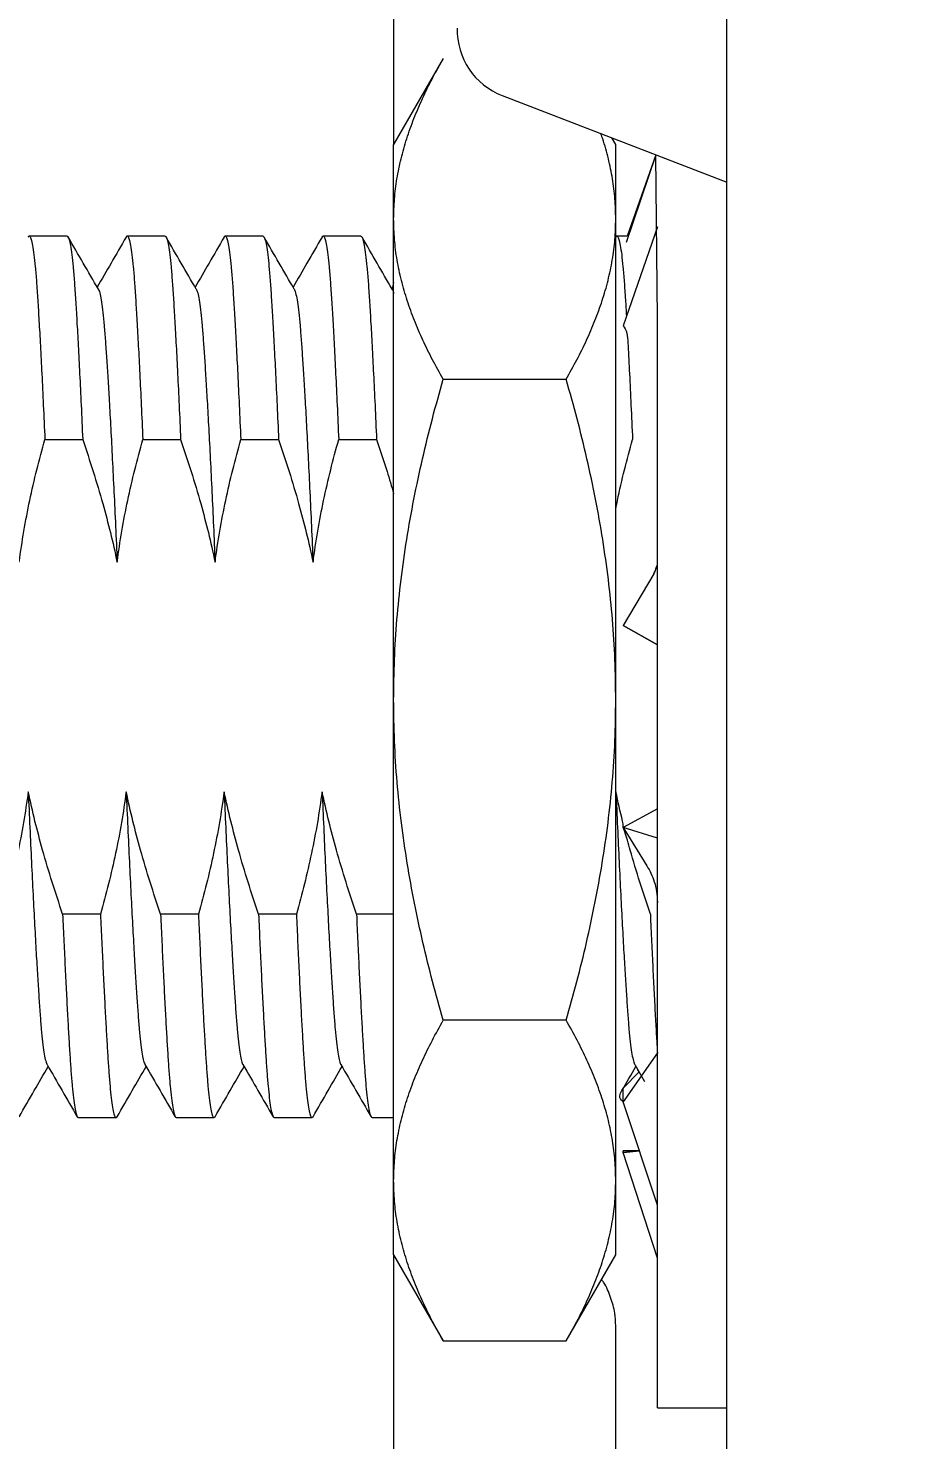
# Model space of a CAD drawing. Header units: millimetres. Extents: x 2 to 278, y 1 to 215.
# Drawn here: x 126.74 to 129.88, y 69.38 to 74.47 of the extents above; entities that cross this region are included whole.
import ezdxf

# ---------------------------------------------------------------- set-up
doc = ezdxf.new("R2010")
doc.units = ezdxf.units.MM
doc.styles.add('SLDTEXTSTYLE0', font='GOTHIC.TTF', dxfattribs={"width": 0.913})
doc.dimstyles.new('SLDDIMSTYLE0', dxfattribs={"dimtxt": 2.116667, "dimasz": 3.175, "dimexe": 0, "dimexo": 0.0625, "dimgap": 0.529167, "dimtad": 0, "dimtih": 1, "dimtoh": 1, "dimdec": 1, "dimlfac": 2, "dimrnd": 1e-09, "dimzin": 4, "dimdsep": 46, "dimtxsty": 'SLDTEXTSTYLE0', "dimsah": 1, "dimcen": 0.09, "dimadec": 0, "dimazin": 1, "dimtfac": 1, "dimtdec": 1, "dimtofl": 0, "dimtmove": 0, "dimatfit": 3, "dimfxl": 1, "dimfrac": 2, "dimtolj": 1, "dimtzin": 12, "dimarcsym": 0})

# ---------------------------------------------------------------- blocks, each defined once
blk = doc.blocks.new('_D_11')
at = {"color": 7, "linetype": 'Continuous', "lineweight": 0}
for p, q in [((123.7497, 60.6363), (123.7497, 96.8006)), ((164.7659, 60.6363), (164.7659, 96.8006)), ((123.7497, 95.0226), (137.666, 95.0226)), ((140.3792, 95.0226), (139.7354, 95.0226)), ((139.7354, 95.0226), (139.7354, 91.6595)), ((148.1364, 95.0226), (148.7802, 95.0226)), ((148.7802, 95.0226), (148.7802, 91.6595)), ((164.7659, 95.0226), (150.8496, 95.0226)), ((139.7354, 91.6595), (140.3792, 91.6595)), ((148.7802, 91.6595), (148.1364, 91.6595))]:
    blk.add_line(p, q, dxfattribs=at)
at = {"color": 7, "linetype": 'Continuous', "lineweight": 18}
for points in [[(123.7497, 95.0226), (126.9247, 94.5146), (126.9247, 95.5306)], [(164.7659, 95.0226), (161.5909, 95.5306), (161.5909, 94.5146)]]:
    blk.add_solid(points, dxfattribs=at)
at = {"color": 7, "linetype": 'Continuous', "lineweight": 18, "char_height": 2.11667, "attachment_point": 1, "style": 'SLDTEXTSTYLE0'}
for s, insert in [('82.0mm', (138.876, 98.1556)), ('3.23in', (140.3792, 94.3632))]:
    blk.add_mtext(s, dxfattribs=dict(at, insert=insert))

msp = doc.modelspace()

# ---------------------------------------------------------------- linework, layer by layer
at = {"color": 7, "linetype": 'Continuous', "lineweight": 18}
for p, q in [((129.2578, 60.0476), (129.2578, 82.3976)), ((128.0578, 78.7893), (128.0578, 74.0476)), ((128.2364, 74.357), (128.0578, 74.0476)), ((128.2364, 74.357), (128.2364, 74.357)), ((128.4491, 74.2238), (129.2578, 73.9123)), ((128.0578, 73.7796), (128.0578, 74.0476)), ((128.8578, 74.0476), (128.8438, 74.0717)), ((129.0018, 74.0109), (128.8953, 73.6948)), ((129.0018, 74.0109), (128.8988, 73.7176)), ((129.0078, 73.4192), (129.0018, 74.0109)), ((128.0578, 72.0476), (128.0578, 73.7796)), ((129.0078, 73.7506), (128.8839, 73.3943)), ((126.8817, 73.7176), (126.7454, 73.7176)), ((127.2344, 73.7176), (127.0982, 73.7176)), ((127.5872, 73.7176), (127.4509, 73.7176)), ((127.94, 73.7176), (127.8037, 73.7176)), ((128.8988, 73.7176), (128.8621, 73.7176)), ((128.0578, 73.5502), (128.0525, 73.5264)), ((128.8839, 73.3943), (128.8884, 73.3893)), ((129.0078, 69.4976), (129.0078, 73.4192)), ((128.2364, 73.2023), (128.6792, 73.2023)), ((126.8015, 72.9852), (126.9378, 72.9852)), ((127.1543, 72.9852), (127.2906, 72.9852)), ((127.5071, 72.9852), (127.6434, 72.9852)), ((127.8599, 72.9852), (127.9961, 72.9852)), ((128.9182, 72.9852), (128.9182, 72.9852)), ((128.9951, 72.5016), (128.8839, 72.3152)), ((129.0078, 72.2459), (128.8839, 72.3152)), ((128.8839, 72.3152), (129.0078, 72.2459)), ((128.0578, 70.3155), (128.0578, 72.0476)), ((129.0078, 71.6545), (128.8839, 71.588)), ((129.0078, 71.5485), (128.8839, 71.588)), ((128.8839, 71.588), (128.97, 71.4492)), ((127.0019, 71.2749), (126.8656, 71.2749)), ((127.3547, 71.2749), (127.2184, 71.2749)), ((127.7075, 71.2749), (127.5712, 71.2749)), ((128.0578, 71.2749), (127.924, 71.2749)), ((128.9823, 71.2749), (128.9823, 71.2749)), ((128.6792, 70.8929), (128.2364, 70.8929)), ((129.0078, 70.7753), (128.8839, 70.5997)), ((128.9259, 70.7337), (128.9616, 70.6721)), ((128.9411, 70.706), (128.8857, 70.6496)), ((128.9387, 70.7113), (128.9367, 70.7151)), ((128.9387, 70.7113), (128.9411, 70.706)), ((128.8839, 70.5997), (128.8842, 70.6469)), ((129.0078, 70.227), (128.8839, 70.5997)), ((126.9218, 70.5426), (127.058, 70.5426)), ((127.2746, 70.5426), (127.4108, 70.5426)), ((127.6273, 70.5426), (127.7636, 70.5426)), ((127.9801, 70.5426), (128.0578, 70.5426)), ((128.9427, 70.4229), (128.8839, 70.4168)), ((128.8839, 70.4168), (128.9427, 70.4229)), ((128.9427, 70.4229), (128.8839, 70.4226)), ((128.8839, 70.4168), (128.8839, 70.4226)), ((129.0078, 70.0361), (128.8839, 70.4168)), ((128.0578, 70.0476), (128.0578, 70.3155)), ((128.0578, 70.0476), (128.2364, 69.7382)), ((128.0578, 70.0476), (128.0578, 68.7908)), ((128.6792, 69.7382), (128.8578, 70.0476)), ((128.8578, 68.7908), (128.8578, 69.7926)), ((129.2578, 69.7963), (129.2572, 69.7963)), ((128.2364, 69.7382), (128.6792, 69.7382)), ((129.0078, 69.4976), (129.2578, 69.4976))]:
    msp.add_line(p, q, dxfattribs=at)
msp.add_arc((128.5404, 74.4608), 0.254, 178.7303, 248.9333, dxfattribs=at)
for points, knots in [([(128.0578, 73.7796), (128.0584, 73.8037), (128.0596, 73.8519), (128.0689, 73.9242), (128.0837, 73.9963), (128.1042, 74.0688), (128.1301, 74.1411), (128.1611, 74.2135), (128.1963, 74.2855), (128.223, 74.3332), (128.2364, 74.357)], [0, 0, 0, 0, 0.123252, 0.246505, 0.370557, 0.494613, 0.620709, 0.746809, 0.873403, 1, 1, 1, 1]), ([(128.8578, 73.7796), (128.8572, 73.8037), (128.856, 73.8519), (128.8468, 73.9242), (128.8317, 73.9963), (128.8172, 74.0507), (128.8062, 74.0808), (128.8039, 74.0871)], [0, 0, 0, 0, 0.233779, 0.46756, 0.702857, 0.938162, 1, 1, 1, 1]), ([(128.2364, 73.2023), (128.2234, 73.2255), (128.1972, 73.272), (128.1626, 73.3425), (128.1319, 73.4135), (128.1059, 73.4854), (128.0848, 73.558), (128.0694, 73.6315), (128.0596, 73.7054), (128.0584, 73.7549), (128.0578, 73.7796)], [0, 0, 0, 0, 0.123627, 0.247252, 0.371298, 0.49534, 0.621101, 0.746858, 0.87343, 1, 1, 1, 1]), ([(128.6792, 73.2023), (128.6922, 73.2255), (128.7184, 73.272), (128.753, 73.3425), (128.7837, 73.4135), (128.8097, 73.4854), (128.8308, 73.558), (128.8461, 73.6315), (128.8559, 73.7054), (128.8572, 73.7549), (128.8578, 73.7796)], [0, 0, 0, 0, 0.123627, 0.247252, 0.371298, 0.49534, 0.621101, 0.746858, 0.87343, 1, 1, 1, 1]), ([(126.7416, 73.7143), (126.742, 73.7143), (126.744, 73.7194), (126.7476, 73.7177), (126.7525, 73.7078), (126.7575, 73.6856), (126.7623, 73.6524), (126.767, 73.6086), (126.7715, 73.5546), (126.7758, 73.4897), (126.7804, 73.4128), (126.7853, 73.3238), (126.7906, 73.2219), (126.796, 73.1096), (126.7997, 73.0268), (126.8015, 72.9852)], [0, 0, 0, 0, 0.017928, 0.095691, 0.173993, 0.253998, 0.334591, 0.412358, 0.490666, 0.570677, 0.651277, 0.736584, 0.822606, 0.910907, 1, 1, 1, 1]), ([(126.8817, 73.7176), (126.8824, 73.7165), (126.8848, 73.7175), (126.8888, 73.7072), (126.8938, 73.6857), (126.8986, 73.6524), (126.9033, 73.6086), (126.9078, 73.5546), (126.9121, 73.4897), (126.9167, 73.4128), (126.9216, 73.3238), (126.9268, 73.2219), (126.9322, 73.1096), (126.9359, 73.0268), (126.9378, 72.9852)], [0, 0, 0, 0, 0.037795, 0.121717, 0.206237, 0.29199, 0.374736, 0.458057, 0.543191, 0.628951, 0.71972, 0.811249, 0.905203, 1, 1, 1, 1]), ([(126.9942, 73.5264), (126.976, 73.5577), (126.9398, 73.6203), (126.9036, 73.683), (126.8854, 73.7143)], [0, 0, 0, 0, 0.499947, 1, 1, 1, 1]), ([(127.0944, 73.7143), (127.0763, 73.683), (127.0415, 73.6228), (127.0066, 73.5626), (126.9899, 73.5337)], [0, 0, 0, 0, 0.5204397, 1, 1, 1, 1]), ([(127.0944, 73.7143), (127.0948, 73.7143), (127.0968, 73.7194), (127.1004, 73.7177), (127.1053, 73.7078), (127.1103, 73.6856), (127.1151, 73.6524), (127.1198, 73.6086), (127.1243, 73.5546), (127.1286, 73.4897), (127.1332, 73.4128), (127.1381, 73.3238), (127.1433, 73.2219), (127.1487, 73.1096), (127.1524, 73.0268), (127.1543, 72.9852)], [0, 0, 0, 0, 0.017928, 0.095691, 0.173993, 0.253998, 0.334591, 0.412358, 0.490666, 0.570677, 0.651277, 0.736584, 0.822606, 0.910907, 1, 1, 1, 1]), ([(127.2344, 73.7176), (127.2352, 73.7165), (127.2376, 73.7175), (127.2416, 73.7072), (127.2465, 73.6857), (127.2514, 73.6524), (127.256, 73.6086), (127.2606, 73.5546), (127.2649, 73.4897), (127.2695, 73.4128), (127.2744, 73.3238), (127.2796, 73.2219), (127.285, 73.1096), (127.2887, 73.0268), (127.2906, 72.9852)], [0, 0, 0, 0, 0.037795, 0.121717, 0.206237, 0.29199, 0.374736, 0.458057, 0.543191, 0.628951, 0.71972, 0.811249, 0.905203, 1, 1, 1, 1]), ([(127.347, 73.5264), (127.3288, 73.5577), (127.2926, 73.6203), (127.2563, 73.683), (127.2382, 73.7143)], [0, 0, 0, 0, 0.499947, 1, 1, 1, 1]), ([(127.4472, 73.7143), (127.4291, 73.683), (127.3942, 73.6228), (127.3594, 73.5626), (127.3427, 73.5337)], [0, 0, 0, 0, 0.52044, 1, 1, 1, 1]), ([(127.4472, 73.7143), (127.4476, 73.7143), (127.4495, 73.7194), (127.4532, 73.7177), (127.4581, 73.7078), (127.463, 73.6856), (127.4679, 73.6524), (127.4725, 73.6086), (127.4771, 73.5546), (127.4814, 73.4897), (127.486, 73.4128), (127.4909, 73.3238), (127.4961, 73.2219), (127.5015, 73.1096), (127.5052, 73.0268), (127.5071, 72.9852)], [0, 0, 0, 0, 0.017928, 0.095691, 0.173993, 0.253998, 0.334591, 0.412358, 0.490666, 0.570677, 0.651277, 0.736584, 0.822606, 0.910907, 1, 1, 1, 1]), ([(127.5872, 73.7176), (127.588, 73.7165), (127.5903, 73.7175), (127.5944, 73.7072), (127.5993, 73.6857), (127.6041, 73.6524), (127.6088, 73.6086), (127.6133, 73.5546), (127.6177, 73.4897), (127.6223, 73.4128), (127.6272, 73.3238), (127.6324, 73.2219), (127.6378, 73.1096), (127.6415, 73.0268), (127.6434, 72.9852)], [0, 0, 0, 0, 0.037795, 0.121717, 0.206237, 0.29199, 0.374736, 0.458057, 0.543191, 0.628951, 0.71972, 0.811249, 0.905203, 1, 1, 1, 1]), ([(127.6997, 73.5264), (127.6816, 73.5577), (127.6453, 73.6203), (127.6091, 73.683), (127.591, 73.7143)], [0, 0, 0, 0, 0.499947, 1, 1, 1, 1]), ([(127.8, 73.7143), (127.7818, 73.683), (127.747, 73.6228), (127.7122, 73.5626), (127.6955, 73.5337)], [0, 0, 0, 0, 0.52044, 1, 1, 1, 1]), ([(127.8, 73.7143), (127.8003, 73.7143), (127.8023, 73.7194), (127.806, 73.7177), (127.8109, 73.7078), (127.8158, 73.6856), (127.8206, 73.6524), (127.8253, 73.6086), (127.8298, 73.5546), (127.8342, 73.4897), (127.8388, 73.4128), (127.8437, 73.3238), (127.8489, 73.2219), (127.8543, 73.1096), (127.858, 73.0268), (127.8599, 72.9852)], [0, 0, 0, 0, 0.017928, 0.095691, 0.173993, 0.253998, 0.334591, 0.412358, 0.490666, 0.570677, 0.651277, 0.736584, 0.822606, 0.910907, 1, 1, 1, 1]), ([(127.94, 73.7176), (127.9407, 73.7165), (127.9431, 73.7175), (127.9472, 73.7072), (127.9521, 73.6857), (127.9569, 73.6524), (127.9616, 73.6086), (127.9661, 73.5546), (127.9704, 73.4897), (127.975, 73.4128), (127.9799, 73.3238), (127.9852, 73.2219), (127.9906, 73.1096), (127.9943, 73.0268), (127.9961, 72.9852)], [0, 0, 0, 0, 0.037795, 0.121717, 0.206237, 0.29199, 0.374736, 0.458057, 0.543191, 0.628951, 0.71972, 0.811249, 0.905203, 1, 1, 1, 1]), ([(128.0525, 73.5264), (128.0344, 73.5577), (127.9981, 73.6203), (127.9619, 73.683), (127.9438, 73.7143)], [0, 0, 0, 0, 0.499947, 1, 1, 1, 1]), ([(128.8621, 73.7176), (128.8587, 73.7143), (128.8607, 73.7194), (128.8643, 73.7177), (128.8692, 73.7078), (128.8741, 73.6856), (128.879, 73.6524), (128.8836, 73.6086), (128.8882, 73.5544), (128.8922, 73.4951), (128.8949, 73.4494), (128.896, 73.4292)], [0, 0, 0, 0, 0.028296, 0.151029, 0.274613, 0.400885, 0.528085, 0.650826, 0.774419, 0.9007, 1, 1, 1, 1]), ([(126.9942, 73.5264), (126.9945, 73.5252), (126.9966, 73.5233), (127.0004, 73.5088), (127.0055, 73.482), (127.0104, 73.444), (127.0151, 73.3972), (127.0194, 73.3421), (127.0238, 73.2789), (127.0284, 73.2067), (127.0334, 73.1223), (127.0388, 73.0252), (127.0445, 72.9153), (127.0503, 72.7974), (127.0561, 72.6736), (127.0599, 72.5869), (127.0618, 72.5437)], [0, 0, 0, 0, 0.014578, 0.089358, 0.163538, 0.236836, 0.308991, 0.378518, 0.44813, 0.51906, 0.591083, 0.672299, 0.754192, 0.836371, 0.918439, 1, 1, 1, 1]), ([(127.347, 73.5264), (127.3473, 73.5252), (127.3494, 73.5233), (127.3532, 73.5088), (127.3583, 73.482), (127.3632, 73.444), (127.3679, 73.3972), (127.3722, 73.3421), (127.3766, 73.2789), (127.3812, 73.2067), (127.3862, 73.1223), (127.3916, 73.0252), (127.3973, 72.9153), (127.4031, 72.7974), (127.4089, 72.6736), (127.4126, 72.5869), (127.4145, 72.5437)], [0, 0, 0, 0, 0.0145777, 0.0893575, 0.1635376, 0.2368361, 0.308991, 0.3785177, 0.4481295, 0.5190598, 0.5910831, 0.6722993, 0.7541921, 0.8363714, 0.918439, 1, 1, 1, 1]), ([(127.6997, 73.5264), (127.7001, 73.5252), (127.7022, 73.5233), (127.706, 73.5088), (127.7111, 73.482), (127.716, 73.444), (127.7206, 73.3972), (127.725, 73.3421), (127.7293, 73.2789), (127.734, 73.2067), (127.739, 73.1223), (127.7444, 73.0252), (127.7501, 72.9153), (127.7559, 72.7974), (127.7617, 72.6736), (127.7654, 72.5869), (127.7673, 72.5437)], [0, 0, 0, 0, 0.014578, 0.089358, 0.163538, 0.236836, 0.308991, 0.378518, 0.44813, 0.51906, 0.591083, 0.672299, 0.754192, 0.836371, 0.918439, 1, 1, 1, 1]), ([(128.0525, 73.5264), (128.0528, 73.5252), (128.0546, 73.5237), (128.0564, 73.5165), (128.0578, 73.5106)], [0, 0, 0, 0, 0.192512, 1, 1, 1, 1]), ([(128.8884, 73.3893), (128.8992, 73.3741), (128.9023, 73.3194), (128.9072, 73.2218), (128.9126, 73.1097), (128.9163, 73.0268), (128.9182, 72.9852)], [0, 0, 0, 0, 0.215732, 0.471846, 0.734742, 1, 1, 1, 1]), ([(128.0578, 72.0476), (128.0584, 72.0957), (128.0596, 72.1921), (128.0689, 72.3366), (128.0837, 72.481), (128.1042, 72.6258), (128.1301, 72.7706), (128.1611, 72.9154), (128.1963, 73.0594), (128.223, 73.1546), (128.2364, 73.2023)], [0, 0, 0, 0, 0.123252, 0.246505, 0.370557, 0.494613, 0.620709, 0.746809, 0.873403, 1, 1, 1, 1]), ([(128.8578, 72.0476), (128.8572, 72.0957), (128.856, 72.1921), (128.8467, 72.3366), (128.8319, 72.481), (128.8114, 72.6258), (128.7855, 72.7706), (128.7545, 72.9154), (128.7193, 73.0594), (128.6925, 73.1546), (128.6792, 73.2023)], [0, 0, 0, 0, 0.123252, 0.246505, 0.370557, 0.494613, 0.620709, 0.746809, 0.873403, 1, 1, 1, 1]), ([(126.709, 72.5437), (126.7143, 72.5808), (126.725, 72.6551), (126.7467, 72.7658), (126.7719, 72.8759), (126.7916, 72.9488), (126.8015, 72.9852)], [0, 0, 0, 0, 0.249135, 0.498664, 0.749199, 1, 1, 1, 1]), ([(126.9378, 72.9852), (126.9506, 72.9469), (126.9762, 72.8704), (127.0093, 72.7584), (127.0384, 72.6496), (127.054, 72.579), (127.0618, 72.5437)], [0, 0, 0, 0, 0.2637979, 0.5276034, 0.7636768, 1, 1, 1, 1]), ([(127.0618, 72.5437), (127.0671, 72.5808), (127.0778, 72.6551), (127.0995, 72.7658), (127.1247, 72.8759), (127.1444, 72.9488), (127.1543, 72.9852)], [0, 0, 0, 0, 0.249135, 0.498664, 0.749199, 1, 1, 1, 1]), ([(127.2906, 72.9852), (127.3034, 72.9469), (127.329, 72.8704), (127.3621, 72.7584), (127.3911, 72.6496), (127.4067, 72.579), (127.4145, 72.5437)], [0, 0, 0, 0, 0.2637979, 0.5276034, 0.7636768, 1, 1, 1, 1]), ([(127.4145, 72.5437), (127.4199, 72.5808), (127.4306, 72.6551), (127.4523, 72.7658), (127.4775, 72.8759), (127.4972, 72.9488), (127.5071, 72.9852)], [0, 0, 0, 0, 0.2491355, 0.4986639, 0.7491989, 1, 1, 1, 1]), ([(127.6434, 72.9852), (127.6562, 72.9469), (127.6818, 72.8704), (127.7149, 72.7584), (127.7439, 72.6496), (127.7595, 72.579), (127.7673, 72.5437)], [0, 0, 0, 0, 0.263798, 0.527603, 0.763677, 1, 1, 1, 1]), ([(127.7673, 72.5437), (127.7726, 72.5808), (127.7833, 72.6551), (127.8051, 72.7658), (127.8302, 72.8759), (127.85, 72.9488), (127.8599, 72.9852)], [0, 0, 0, 0, 0.249135, 0.498664, 0.749199, 1, 1, 1, 1]), ([(127.9961, 72.9852), (128.009, 72.947), (128.0309, 72.8822), (128.05, 72.8165), (128.0578, 72.7896)], [0, 0, 0, 0, 0.590009, 1, 1, 1, 1]), ([(128.8578, 72.7337), (128.8598, 72.7443), (128.8688, 72.7919), (128.8888, 72.8759), (128.9084, 72.9488), (128.9182, 72.9852)], [0, 0, 0, 0, 0.125262, 0.562399, 1, 1, 1, 1]), ([(128.9951, 72.5016), (129.0072, 72.5393), (129.0062, 72.5231), (128.9987, 72.5086), (128.9951, 72.5016)], [0, 0, 0, 0, 0.513114, 1, 1, 1, 1]), ([(128.2364, 70.8929), (128.2234, 70.9394), (128.1972, 71.0324), (128.1626, 71.1733), (128.1319, 71.3153), (128.1059, 71.4591), (128.0848, 71.6044), (128.0694, 71.7514), (128.0596, 71.8992), (128.0584, 71.9981), (128.0578, 72.0476)], [0, 0, 0, 0, 0.123627, 0.247252, 0.371298, 0.49534, 0.621101, 0.746858, 0.87343, 1, 1, 1, 1]), ([(128.6792, 70.8929), (128.6922, 70.9394), (128.7184, 71.0324), (128.753, 71.1733), (128.7837, 71.3153), (128.8097, 71.4591), (128.8308, 71.6044), (128.8461, 71.7514), (128.8559, 71.8992), (128.8572, 71.9981), (128.8578, 72.0476)], [0, 0, 0, 0, 0.123627, 0.247252, 0.371298, 0.49534, 0.621101, 0.746858, 0.87343, 1, 1, 1, 1]), ([(126.7417, 71.7164), (126.7363, 71.6793), (126.7257, 71.605), (126.7039, 71.4944), (126.6788, 71.3842), (126.659, 71.3114), (126.6491, 71.2749)], [0, 0, 0, 0, 0.2491355, 0.4986639, 0.7491989, 1, 1, 1, 1]), ([(126.8656, 71.2749), (126.8528, 71.3132), (126.8272, 71.3897), (126.7941, 71.5018), (126.7651, 71.6106), (126.7495, 71.6811), (126.7417, 71.7164)], [0, 0, 0, 0, 0.263798, 0.527603, 0.763677, 1, 1, 1, 1]), ([(126.7417, 71.7164), (126.7436, 71.6732), (126.7473, 71.5866), (126.7531, 71.4627), (126.7589, 71.3448), (126.7646, 71.2349), (126.77, 71.1373), (126.7751, 71.052), (126.7798, 70.9788), (126.7842, 70.9148), (126.7886, 70.8595), (126.7933, 70.8134), (126.7982, 70.7765), (126.8032, 70.7506), (126.8069, 70.7367), (126.809, 70.7348), (126.8093, 70.7337)], [0, 0, 0, 0, 0.081561, 0.163629, 0.245808, 0.3277, 0.408917, 0.482239, 0.554424, 0.625235, 0.696116, 0.768361, 0.840414, 0.913302, 0.98676, 1, 1, 1, 1]), ([(127.0945, 71.7164), (127.0891, 71.6793), (127.0784, 71.605), (127.0567, 71.4944), (127.0315, 71.3842), (127.0118, 71.3114), (127.0019, 71.2749)], [0, 0, 0, 0, 0.249135, 0.498664, 0.749199, 1, 1, 1, 1]), ([(127.2184, 71.2749), (127.2056, 71.3132), (127.18, 71.3897), (127.1469, 71.5018), (127.1178, 71.6106), (127.1023, 71.6811), (127.0945, 71.7164)], [0, 0, 0, 0, 0.263798, 0.527603, 0.763677, 1, 1, 1, 1]), ([(127.0945, 71.7164), (127.0963, 71.6732), (127.1001, 71.5866), (127.1059, 71.4627), (127.1117, 71.3448), (127.1174, 71.2349), (127.1228, 71.1373), (127.1279, 71.052), (127.1326, 70.9788), (127.137, 70.9148), (127.1414, 70.8595), (127.1461, 70.8134), (127.151, 70.7765), (127.156, 70.7506), (127.1597, 70.7367), (127.1617, 70.7348), (127.162, 70.7337)], [0, 0, 0, 0, 0.0815609, 0.1636285, 0.2458078, 0.3277005, 0.4089167, 0.4822392, 0.5544242, 0.6252354, 0.6961162, 0.768361, 0.8404135, 0.9133025, 0.98676, 1, 1, 1, 1]), ([(127.4472, 71.7164), (127.4419, 71.6793), (127.4312, 71.605), (127.4095, 71.4944), (127.3843, 71.3842), (127.3646, 71.3114), (127.3547, 71.2749)], [0, 0, 0, 0, 0.249135, 0.498664, 0.749199, 1, 1, 1, 1]), ([(127.5712, 71.2749), (127.5584, 71.3132), (127.5328, 71.3897), (127.4997, 71.5018), (127.4706, 71.6106), (127.455, 71.6811), (127.4472, 71.7164)], [0, 0, 0, 0, 0.263798, 0.527603, 0.763677, 1, 1, 1, 1]), ([(127.4472, 71.7164), (127.4491, 71.6732), (127.4529, 71.5866), (127.4587, 71.4627), (127.4644, 71.3448), (127.4702, 71.2349), (127.4756, 71.1373), (127.4807, 71.052), (127.4854, 70.9788), (127.4898, 70.9148), (127.4942, 70.8595), (127.4989, 70.8134), (127.5038, 70.7765), (127.5088, 70.7506), (127.5125, 70.7367), (127.5145, 70.7348), (127.5148, 70.7337)], [0, 0, 0, 0, 0.0815609, 0.1636285, 0.2458078, 0.3277005, 0.4089167, 0.4822392, 0.5544242, 0.6252354, 0.6961162, 0.768361, 0.8404135, 0.9133025, 0.98676, 1, 1, 1, 1]), ([(127.8, 71.7164), (127.7947, 71.6793), (127.784, 71.605), (127.7623, 71.4944), (127.7371, 71.3842), (127.7173, 71.3114), (127.7075, 71.2749)], [0, 0, 0, 0, 0.249135, 0.498664, 0.749199, 1, 1, 1, 1]), ([(127.924, 71.2749), (127.9112, 71.3132), (127.8856, 71.3897), (127.8525, 71.5018), (127.8234, 71.6106), (127.8078, 71.6811), (127.8, 71.7164)], [0, 0, 0, 0, 0.2637979, 0.5276034, 0.7636768, 1, 1, 1, 1]), ([(127.8, 71.7164), (127.8019, 71.6732), (127.8057, 71.5866), (127.8114, 71.4627), (127.8172, 71.3448), (127.823, 71.2349), (127.8284, 71.1373), (127.8335, 71.052), (127.8382, 70.9788), (127.8426, 70.9148), (127.847, 70.8595), (127.8517, 70.8134), (127.8565, 70.7765), (127.8615, 70.7506), (127.8653, 70.7367), (127.8673, 70.7348), (127.8676, 70.7337)], [0, 0, 0, 0, 0.081561, 0.163629, 0.245808, 0.3277, 0.408917, 0.482239, 0.554424, 0.625235, 0.696116, 0.768361, 0.840414, 0.913302, 0.98676, 1, 1, 1, 1]), ([(128.8839, 71.588), (128.8861, 71.597), (128.875, 71.6388), (128.8659, 71.6811), (128.8584, 71.7164)], [0, 0, 0, 0, 0.164163, 1, 1, 1, 1]), ([(128.8584, 71.7164), (128.8602, 71.6732), (128.864, 71.5866), (128.8698, 71.4627), (128.8756, 71.3448), (128.8813, 71.2349), (128.8867, 71.1373), (128.8918, 71.052), (128.8965, 70.9788), (128.9009, 70.9148), (128.9053, 70.8595), (128.91, 70.8134), (128.9149, 70.7765), (128.9199, 70.7506), (128.9236, 70.7367), (128.9256, 70.7348), (128.9259, 70.7337)], [0, 0, 0, 0, 0.0815609, 0.1636285, 0.2458078, 0.3277005, 0.4089167, 0.4822392, 0.5544242, 0.6252354, 0.6961162, 0.768361, 0.8404135, 0.9133025, 0.98676, 1, 1, 1, 1]), ([(128.9823, 71.2749), (128.9695, 71.3132), (128.944, 71.3898), (128.9139, 71.4899), (128.8979, 71.552), (128.8839, 71.588)], [0, 0, 0, 0, 0.386123, 0.772257, 1, 1, 1, 1]), ([(128.97, 71.4492), (128.9751, 71.4404), (128.9858, 71.4218), (128.9975, 71.3911), (129.0061, 71.3563), (129.0072, 71.3309), (129.0078, 71.3177)], [0, 0, 0, 0, 0.217945, 0.457121, 0.71765, 1, 1, 1, 1]), ([(126.8656, 71.2749), (126.8671, 71.2414), (126.8701, 71.1742), (126.8746, 71.0796), (126.879, 70.99), (126.8834, 70.9076), (126.8876, 70.8329), (126.8916, 70.7661), (126.8956, 70.7068), (126.8999, 70.6549), (126.9044, 70.6115), (126.9092, 70.5774), (126.9141, 70.5545), (126.9183, 70.5431), (126.9209, 70.5437), (126.9218, 70.5426)], [0, 0, 0, 0, 0.07612, 0.1526864, 0.2306499, 0.3090934, 0.3852134, 0.4617801, 0.5397443, 0.6181888, 0.7009131, 0.7842118, 0.8693214, 0.9550568, 1, 1, 1, 1]), ([(127.0019, 71.2749), (127.0034, 71.2414), (127.0064, 71.1742), (127.0109, 71.0796), (127.0153, 70.99), (127.0197, 70.9076), (127.0239, 70.8329), (127.0279, 70.7661), (127.0319, 70.7068), (127.0362, 70.6549), (127.0407, 70.6115), (127.0455, 70.5775), (127.0504, 70.554), (127.0553, 70.5429), (127.0592, 70.5407), (127.0613, 70.5458), (127.0618, 70.5458)], [0, 0, 0, 0, 0.07154, 0.143499, 0.216772, 0.290495, 0.362035, 0.433995, 0.507268, 0.580992, 0.658739, 0.737025, 0.817014, 0.897591, 0.975349, 1, 1, 1, 1]), ([(127.2184, 71.2749), (127.2199, 71.2414), (127.2229, 71.1742), (127.2274, 71.0796), (127.2318, 70.99), (127.2362, 70.9076), (127.2404, 70.8329), (127.2444, 70.7661), (127.2484, 70.7068), (127.2527, 70.6549), (127.2572, 70.6115), (127.262, 70.5774), (127.2669, 70.5545), (127.2711, 70.5431), (127.2737, 70.5437), (127.2746, 70.5426)], [0, 0, 0, 0, 0.07612, 0.152686, 0.23065, 0.309093, 0.385213, 0.46178, 0.539744, 0.618189, 0.700913, 0.784212, 0.869321, 0.955057, 1, 1, 1, 1]), ([(127.3547, 71.2749), (127.3562, 71.2414), (127.3592, 71.1742), (127.3636, 71.0796), (127.3681, 70.99), (127.3724, 70.9076), (127.3766, 70.8329), (127.3807, 70.7661), (127.3846, 70.7068), (127.3889, 70.6549), (127.3935, 70.6115), (127.3982, 70.5775), (127.4032, 70.554), (127.4081, 70.5429), (127.4119, 70.5407), (127.4141, 70.5458), (127.4146, 70.5458)], [0, 0, 0, 0, 0.07154, 0.143499, 0.216772, 0.290495, 0.362035, 0.433995, 0.507268, 0.580992, 0.658739, 0.737025, 0.817014, 0.897591, 0.975349, 1, 1, 1, 1]), ([(127.5712, 71.2749), (127.5727, 71.2414), (127.5757, 71.1742), (127.5802, 71.0796), (127.5846, 70.99), (127.5889, 70.9076), (127.5931, 70.8329), (127.5972, 70.7661), (127.6011, 70.7068), (127.6054, 70.6549), (127.61, 70.6115), (127.6147, 70.5774), (127.6197, 70.5545), (127.6239, 70.5431), (127.6265, 70.5437), (127.6273, 70.5426)], [0, 0, 0, 0, 0.07612, 0.152686, 0.23065, 0.309093, 0.385213, 0.46178, 0.539744, 0.618189, 0.700913, 0.784212, 0.869321, 0.955057, 1, 1, 1, 1]), ([(127.7075, 71.2749), (127.709, 71.2414), (127.712, 71.1742), (127.7164, 71.0796), (127.7209, 70.99), (127.7252, 70.9076), (127.7294, 70.8329), (127.7334, 70.7661), (127.7374, 70.7068), (127.7417, 70.6549), (127.7462, 70.6115), (127.751, 70.5775), (127.7559, 70.554), (127.7609, 70.5429), (127.7647, 70.5407), (127.7669, 70.5458), (127.7674, 70.5458)], [0, 0, 0, 0, 0.07154, 0.143499, 0.216772, 0.290495, 0.362035, 0.433995, 0.507268, 0.580992, 0.658739, 0.737025, 0.817014, 0.897591, 0.975349, 1, 1, 1, 1]), ([(127.924, 71.2749), (127.9255, 71.2414), (127.9285, 71.1742), (127.9329, 71.0796), (127.9374, 70.99), (127.9417, 70.9076), (127.9459, 70.8329), (127.95, 70.7661), (127.9539, 70.7068), (127.9582, 70.6549), (127.9627, 70.6115), (127.9675, 70.5774), (127.9724, 70.5545), (127.9767, 70.5431), (127.9792, 70.5437), (127.9801, 70.5426)], [0, 0, 0, 0, 0.07612, 0.152686, 0.23065, 0.309093, 0.385213, 0.46178, 0.539744, 0.618189, 0.700913, 0.784212, 0.869321, 0.955057, 1, 1, 1, 1]), ([(128.9823, 71.2749), (128.9838, 71.2414), (128.9868, 71.1742), (128.9913, 71.0796), (128.9957, 70.9899), (129.0001, 70.9077), (129.0041, 70.8353), (129.0066, 70.7945), (129.0078, 70.7753)], [0, 0, 0, 0, 0.167938, 0.336861, 0.508866, 0.68193, 0.849867, 1, 1, 1, 1]), ([(128.0578, 70.3155), (128.0584, 70.3396), (128.0596, 70.3878), (128.0689, 70.46), (128.0837, 70.5322), (128.1042, 70.6047), (128.1301, 70.677), (128.1611, 70.7494), (128.1963, 70.8214), (128.223, 70.8691), (128.2364, 70.8929)], [0, 0, 0, 0, 0.1232516, 0.2465046, 0.3705571, 0.4946131, 0.6207088, 0.7468088, 0.8734027, 1, 1, 1, 1]), ([(128.8578, 70.3155), (128.8572, 70.3396), (128.856, 70.3878), (128.8467, 70.46), (128.8319, 70.5322), (128.8114, 70.6047), (128.7855, 70.677), (128.7545, 70.7494), (128.7193, 70.8214), (128.6925, 70.8691), (128.6792, 70.8929)], [0, 0, 0, 0, 0.123252, 0.246505, 0.370557, 0.494613, 0.620709, 0.746809, 0.873403, 1, 1, 1, 1]), ([(126.709, 70.5458), (126.7272, 70.5772), (126.762, 70.6373), (126.7968, 70.6975), (126.8135, 70.7264)], [0, 0, 0, 0, 0.5204397, 1, 1, 1, 1]), ([(126.8093, 70.7337), (126.8274, 70.7024), (126.8636, 70.6398), (126.8999, 70.5772), (126.918, 70.5458)], [0, 0, 0, 0, 0.499947, 1, 1, 1, 1]), ([(127.0618, 70.5458), (127.0799, 70.5772), (127.1148, 70.6373), (127.1496, 70.6975), (127.1663, 70.7264)], [0, 0, 0, 0, 0.52044, 1, 1, 1, 1]), ([(127.162, 70.7337), (127.1802, 70.7024), (127.2164, 70.6398), (127.2527, 70.5772), (127.2708, 70.5458)], [0, 0, 0, 0, 0.499947, 1, 1, 1, 1]), ([(127.4146, 70.5458), (127.4327, 70.5772), (127.4675, 70.6373), (127.5024, 70.6975), (127.5191, 70.7264)], [0, 0, 0, 0, 0.52044, 1, 1, 1, 1]), ([(127.5148, 70.7337), (127.5329, 70.7024), (127.5692, 70.6398), (127.6054, 70.5772), (127.6236, 70.5458)], [0, 0, 0, 0, 0.499947, 1, 1, 1, 1]), ([(127.7674, 70.5458), (127.7855, 70.5772), (127.8203, 70.6373), (127.8552, 70.6975), (127.8719, 70.7264)], [0, 0, 0, 0, 0.52044, 1, 1, 1, 1]), ([(127.8676, 70.7337), (127.8857, 70.7024), (127.922, 70.6398), (127.9582, 70.5772), (127.9763, 70.5458)], [0, 0, 0, 0, 0.499947, 1, 1, 1, 1]), ([(128.8839, 70.5997), (128.8652, 70.6141), (128.8894, 70.6558), (128.9135, 70.6975), (128.9302, 70.7264)], [0, 0, 0, 0, 0.307813, 1, 1, 1, 1]), ([(128.2364, 69.7382), (128.2234, 69.7614), (128.1972, 69.8079), (128.1626, 69.8784), (128.1319, 69.9494), (128.1059, 70.0213), (128.0848, 70.0939), (128.0694, 70.1674), (128.0596, 70.2413), (128.0584, 70.2908), (128.0578, 70.3155)], [0, 0, 0, 0, 0.123627, 0.247252, 0.371298, 0.49534, 0.621101, 0.746858, 0.87343, 1, 1, 1, 1]), ([(128.6792, 69.7382), (128.6922, 69.7614), (128.7184, 69.8079), (128.753, 69.8784), (128.7837, 69.9494), (128.8097, 70.0213), (128.8308, 70.0939), (128.8461, 70.1674), (128.8559, 70.2413), (128.8572, 70.2908), (128.8578, 70.3155)], [0, 0, 0, 0, 0.123627, 0.247252, 0.371298, 0.49534, 0.621101, 0.746858, 0.87343, 1, 1, 1, 1]), ([(128.8578, 69.7926), (128.8566, 69.8078), (128.8558, 69.8421), (128.8404, 69.8947), (128.8236, 69.9353), (128.8093, 69.9562), (128.807, 69.9596)], [0, 0, 0, 0, 0.267828, 0.602624, 0.935518, 1, 1, 1, 1])]:
    msp.add_open_spline(points, degree=3, knots=knots, dxfattribs=at)
for points in [[(128.8578, 73.7796), (128.8578, 73.8074), (128.8578, 73.8631), (128.8578, 73.9292), (128.8578, 73.982), (128.8578, 74.0195), (128.8578, 74.0432), (128.8578, 74.0461), (128.8578, 74.0476)], [(128.8578, 72.0476), (128.8578, 72.1057), (128.8578, 72.2221), (128.8578, 72.3953), (128.8578, 72.5659), (128.8578, 72.7325), (128.8578, 72.8939), (128.8578, 73.0488), (128.8578, 73.1962), (128.8578, 73.3348), (128.8578, 73.4636), (128.8578, 73.5814), (128.8578, 73.6885), (128.8578, 73.7493), (128.8578, 73.7796)], [(128.8578, 70.3155), (128.8578, 70.3459), (128.8578, 70.4066), (128.8578, 70.5137), (128.8578, 70.6315), (128.8578, 70.7604), (128.8578, 70.899), (128.8578, 71.0463), (128.8578, 71.2013), (128.8578, 71.3627), (128.8578, 71.5293), (128.8578, 71.6998), (128.8578, 71.873), (128.8578, 71.9894), (128.8578, 72.0476)], [(128.8578, 70.0476), (128.8578, 70.049), (128.8578, 70.052), (128.8578, 70.0756), (128.8578, 70.1132), (128.8578, 70.166), (128.8578, 70.2321), (128.8578, 70.2877), (128.8578, 70.3155)]]:
    msp.add_open_spline(points, degree=3, dxfattribs=at)

# ---------------------------------------------------------------- dimensions: what is measured, and where the dimension line sits
dim = msp.add_linear_dim(base=(164.7659, 95.0226), p1=(123.7497, 59.3663), p2=(164.7659, 59.3663), dimstyle='SLDDIMSTYLE0', dxfattribs=at)
dim.commit()
dim.dimension.update_dxf_attribs({"geometry": '_D_11', "text_midpoint": (144.2578, 95.0226), "dimtype": 160})

doc.saveas('drawing.dxf')
